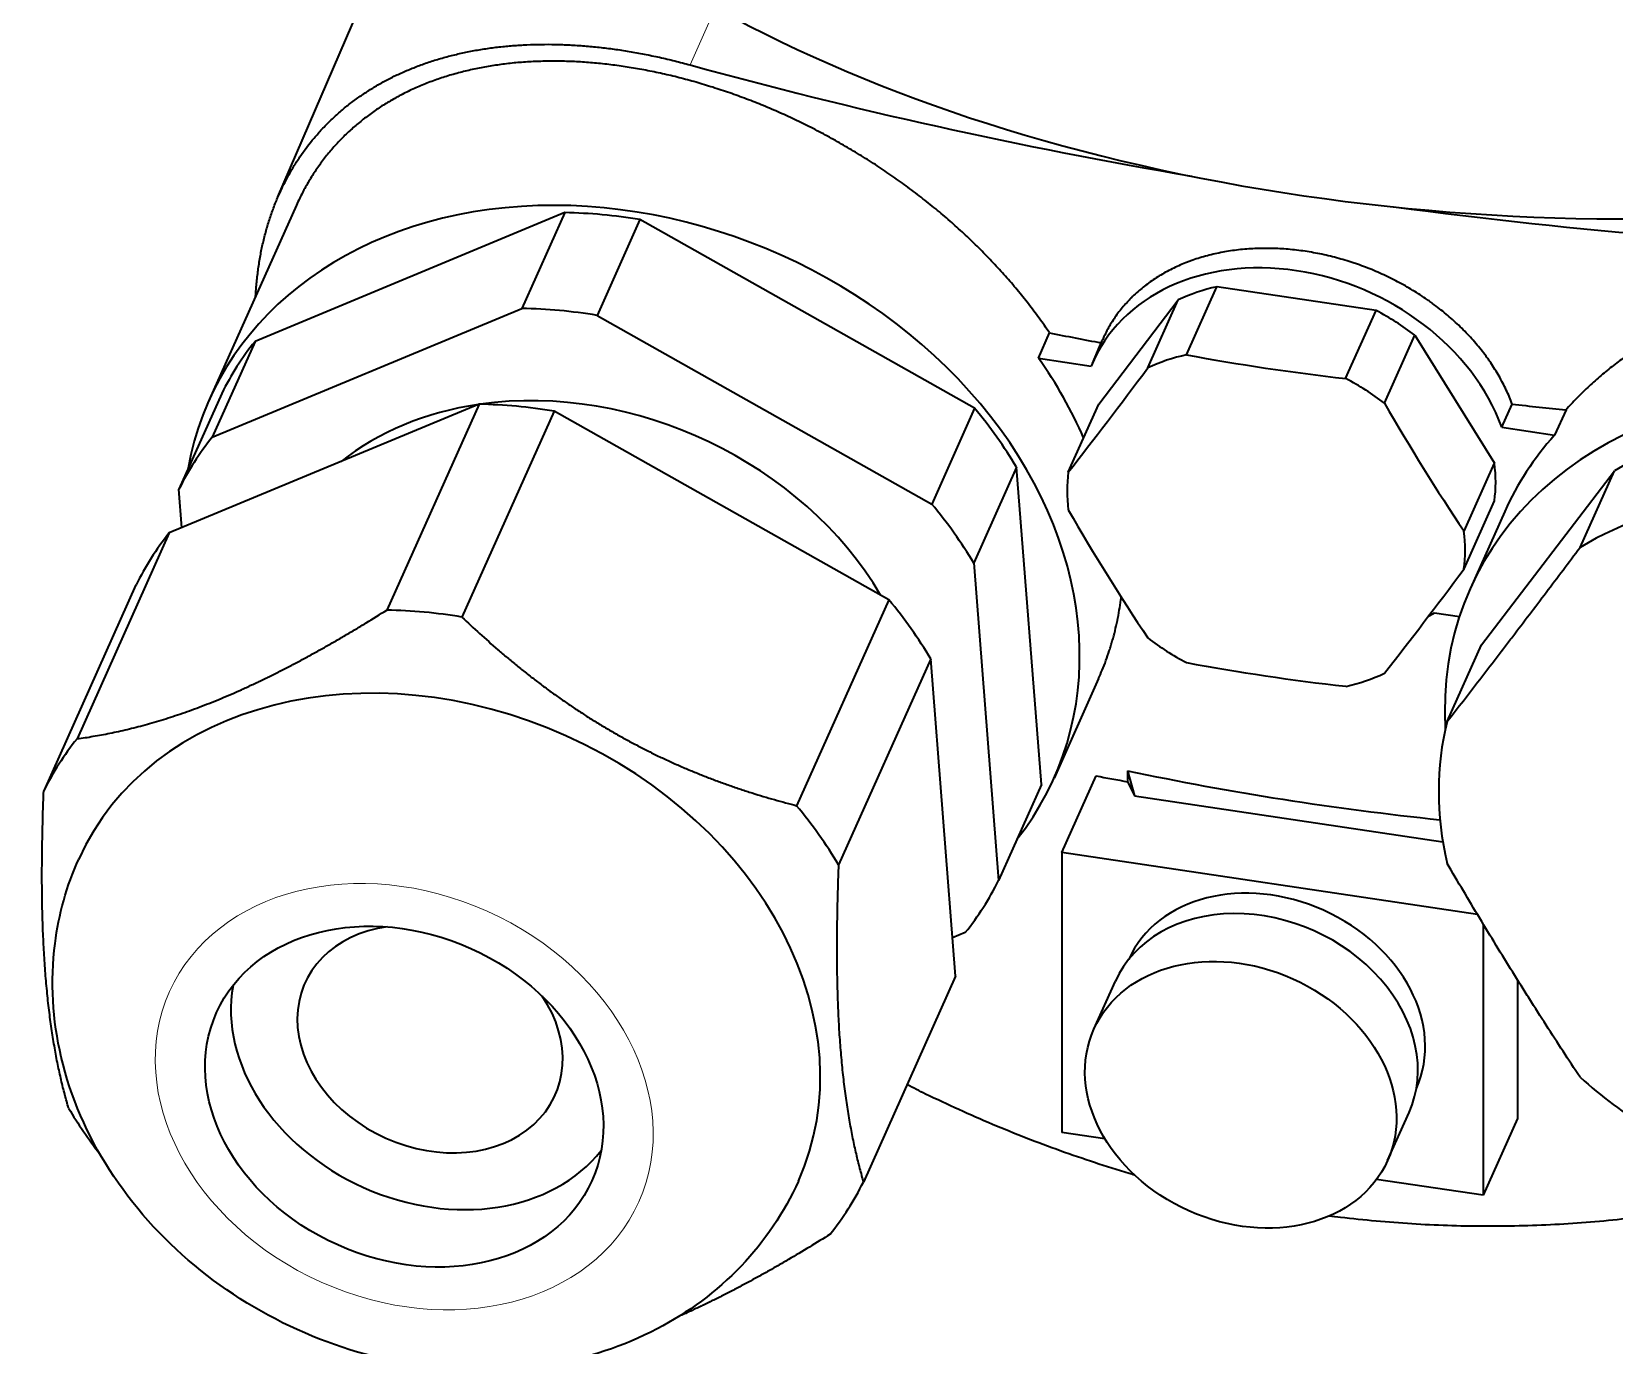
# Model space of a CAD drawing. Header units: millimetres. Extents: x 0 to 42050, y 0 to 29700.
# Drawn here: x 28568.85 to 28587.32, y 12005.87 to 12021.21 of the extents above; entities that cross this region are included whole.
import ezdxf

# ---------------------------------------------------------------- set-up
doc = ezdxf.new("R2010")
doc.units = ezdxf.units.MM
doc.header["$LTSCALE"] = 50
doc.layers.add('Visible', color=7, linetype='Continuous', lineweight=35)
doc.layers.add('Visible Narrow', color=7, linetype='Continuous', lineweight=18)

msp = doc.modelspace()

# ---------------------------------------------------------------- linework, layer by layer
at = {"layer": 'Visible'}
for p, q in [((28571.727, 12019.279), (28573.46, 12023.301)), ((28571.943, 12019.182), (28570.925, 12016.909)), ((28575.074, 12019.096), (28571.459, 12017.593)), ((28575.074, 12019.096), (28574.574, 12017.978)), ((28575.951, 12019.014), (28575.451, 12017.896)), ((28579.856, 12016.812), (28575.951, 12019.014)), ((28582.328, 12017.436), (28582.683, 12018.229)), ((28584.541, 12017.952), (28582.683, 12018.229)), ((28570.959, 12016.475), (28574.574, 12017.978)), ((28575.451, 12017.896), (28579.356, 12015.694)), ((28581.303, 12016.859), (28582.232, 12018.077)), ((28581.876, 12017.284), (28582.232, 12018.077)), ((28584.185, 12017.159), (28584.541, 12017.952)), ((28571.459, 12017.593), (28570.959, 12016.475)), ((28580.601, 12017.397), (28580.728, 12017.693)), ((28581.23, 12017.336), (28581.345, 12017.604)), ((28584.637, 12016.872), (28584.992, 12017.665)), ((28584.992, 12017.665), (28585.921, 12016.17)), ((28580.601, 12017.397), (28581.217, 12017.305)), ((28571.071, 12016.986), (28570.571, 12015.868)), ((28574.073, 12016.86), (28570.458, 12015.357)), ((28574.073, 12016.86), (28572.997, 12014.456)), ((28579.856, 12016.812), (28579.356, 12015.694)), ((28580.948, 12016.066), (28581.303, 12016.859)), ((28586.007, 12016.59), (28586.129, 12016.86)), ((28586.756, 12016.793), (28586.623, 12016.498)), ((28574.95, 12016.778), (28573.874, 12014.375)), ((28578.855, 12014.576), (28574.95, 12016.778)), ((28586.007, 12016.59), (28586.623, 12016.498)), ((28580.345, 12016.123), (28579.845, 12015.006)), ((28580.635, 12012.419), (28580.345, 12016.123)), ((28585.566, 12015.377), (28585.921, 12016.17)), ((28585.77, 12014.05), (28587.32, 12016.082)), ((28586.92, 12015.188), (28587.32, 12016.082)), ((28570.606, 12015.418), (28570.571, 12015.868)), ((28585.566, 12014.937), (28585.921, 12015.73)), ((28586.041, 12015.607), (28585.641, 12014.712)), ((28570.458, 12015.357), (28569.382, 12012.953)), ((28579.845, 12015.006), (28580.135, 12011.301)), ((28570.07, 12014.75), (28568.994, 12012.346)), ((28578.855, 12014.576), (28577.779, 12012.173)), ((28585.512, 12014.378), (28585.22, 12014.422)), ((28585.369, 12013.155), (28585.77, 12014.05)), ((28579.344, 12013.888), (28578.268, 12011.484)), ((28579.634, 12010.183), (28579.344, 12013.888)), ((28581.302, 12013.657), (28580.782, 12012.495)), ((28581.639, 12012.581), (28581.639, 12012.456)), ((28581.639, 12012.581), (28581.72, 12012.287)), ((28580.635, 12012.419), (28580.135, 12011.301)), ((28580.872, 12011.626), (28581.273, 12012.521)), ((28581.639, 12012.456), (28581.72, 12012.287)), ((28581.72, 12012.287), (28585.32, 12011.75)), ((28585.723, 12010.902), (28580.872, 12011.626)), ((28580.872, 12011.626), (28580.872, 12008.36)), ((28579.747, 12010.694), (28579.599, 12010.632)), ((28585.791, 12010.791), (28585.791, 12007.626)), ((28579.634, 12010.183), (28578.558, 12007.779)), ((28586.191, 12010.138), (28586.191, 12008.521)), ((28581.248, 12009.566), (28581.498, 12010.125)), ((28584.674, 12008.032), (28584.925, 12008.591)), ((28586.191, 12008.521), (28585.791, 12007.626)), ((28581.376, 12008.285), (28580.872, 12008.36)), ((28585.791, 12007.626), (28584.546, 12007.812))]:
    msp.add_line(p, q, dxfattribs=at)
at = {"layer": 'Visible', "color": 9, "true_color": 0xc0c0c0}
for major_axis, start_param, end_param in [((-3300, 0), 6.096202, 9.616876), ((3260, 0), 4.532673, 6.283185)]:
    msp.add_ellipse((26536.67, 12521.287), major_axis=major_axis, ratio=0.57735, start_param=start_param, end_param=end_param, dxfattribs=at)
at = {"layer": 'Visible'}
for centre, major_axis, ratio, start_param, end_param in [((28587.466, 12027.907), (-15.389, 0), 0.57735, 0.268979, 2.312349), ((28593.723, 12041.953), (-40, -0.108), 0.584246, 1.125084, 1.281998), ((28575.853, 12014.702), (-4.929, 2.207), 0.790511, 2.946395, 6.478383), ((28575.853, 12014.702), (-4.837, 2.166), 0.790511, 5.033496, 5.20497), ((28593.723, 12041.953), (-40, -0.108), 0.584246, 1.3429, 1.507409), ((28583.612, 12016.295), (-2.373, 1.062), 0.790511, 3.794546, 6.310606), ((28583.612, 12016.295), (2.19, -0.981), 0.790511, 2.322121, 2.547043), ((28575.353, 12013.584), (-4.837, 2.166), 0.790511, 5.033496, 5.20497), ((28583.612, 12016.295), (2.19, -0.981), 0.790511, 1.274924, 1.499846), ((28575.853, 12014.702), (-4.837, 2.166), 0.790511, 6.080693, 6.252167), ((28593.723, 12039.818), (-40, -0.108), 0.584246, 1.238341, 1.254277), ((28576.254, 12015.596), (-4.929, 2.207), 0.790511, 3.852385, 4.070811), ((28583.257, 12015.501), (2.19, -0.981), 0.790511, 2.322121, 2.547043), ((28587.216, 12026.14), (15.848, 0), 0.57735, 4.398861, 4.519981), ((28585.371, 12025.517), (-8.506, -13.372), 0.111701, 0.859254, 0.980374), ((28583.257, 12015.501), (2.19, -0.981), 0.790511, 1.274924, 1.499846), ((28575.353, 12013.584), (-3.651, 1.635), 0.790511, 3.978019, 5.385916), ((28590.57, 12012.506), (-4.929, 2.207), 0.790511, 2.586185, 6.673441), ((28575.353, 12013.584), (-3.651, 1.635), 0.790511, 5.391376, 5.894286), ((28574.852, 12012.466), (-4.837, 2.166), 0.790511, 5.033496, 5.20497), ((28575.853, 12014.702), (-4.837, 2.166), 0.790511, 3.986298, 4.157772), ((28589.061, 12024.967), (-5.07, 15.015), 0.465649, 1.97648, 2.0976), ((28593.723, 12039.818), (-40, -0.108), 0.584246, 1.378208, 1.394152), ((28590.57, 12012.506), (4.618, -2.068), 0.790511, 2.232945, 2.63622), ((28575.353, 12013.584), (-4.837, 2.166), 0.790511, 6.080693, 6.252167), ((28590.97, 12013.4), (-4.929, 2.207), 0.790511, 6.034341, 6.283185), ((28583.257, 12015.501), (-2.19, 0.981), 0.790511, 0.227726, 0.452648), ((28583.612, 12016.295), (2.19, -0.981), 0.790511, 0.227726, 0.452648), ((28575.353, 12013.584), (-4.837, 2.166), 0.790511, 3.986298, 4.157772), ((28590.169, 12011.611), (-4.618, 2.068), 0.790511, 5.374537, 5.777812), ((28585.371, 12023.721), (-5.07, 15.015), 0.465649, 1.97648, 2.0976), ((28574.852, 12012.466), (-4.837, 2.166), 0.790511, 6.080693, 6.252167), ((28583.257, 12015.501), (2.19, -0.981), 0.790511, 0.227726, 0.452648), ((28589.061, 12023.17), (-8.506, -13.372), 0.111701, 0.859254, 0.980374), ((28574.852, 12012.466), (-4.837, 2.166), 0.790511, 3.986298, 4.157772), ((28573.776, 12010.063), (-4.837, 2.166), 0.790511, 5.033496, 5.20497), ((28583.612, 12016.295), (-2.373, 1.062), 0.790511, 2.567968, 2.604143), ((28583.257, 12015.501), (2.19, -0.981), 0.790511, 4.416516, 4.641438), ((28587.216, 12022.548), (-15.848, 0), 0.57735, 1.257269, 1.378388), ((28583.257, 12015.501), (-2.19, 0.981), 0.790511, 2.322121, 2.547043), ((28573.601, 12009.671), (-4.198, 1.88), 0.790511, 3.141593, 6.283185), ((28590.169, 12011.611), (-4.618, 2.068), 0.790511, 0.13855, 0.541824), ((28573.776, 12010.063), (-4.837, 2.166), 0.790511, 6.080693, 6.252167), ((28593.723, 12053.424), (24.998, 35.23), 0.886369, 3.509754, 3.604121), ((28593.723, 12034.468), (-40, 0), 0.57735, 1.254286, 1.263947), ((28573.776, 12010.063), (-4.837, 2.166), 0.790511, 3.986298, 4.157772), ((28575.353, 12013.584), (4.837, -2.166), 0.790511, 6.080693, 6.252167), ((28583.332, 12009.626), (-1.679, 0.752), 0.790511, 3.141624, 6.283154), ((28583.211, 12009.358), (1.713, -0.767), 0.790511, 0, 3.141593), ((28573.501, 12009.448), (-1.46, 0.654), 0.790511, 5.380353, 10.32761), ((28573.501, 12009.448), (-2.19, 0.981), 0.790511, 0.194919, 2.946673), ((28590.169, 12011.611), (4.618, -2.068), 0.790511, 4.32734, 4.730615), ((28573.776, 12010.063), (4.837, -2.166), 0.790511, 3.986298, 4.118101), ((28573.776, 12010.063), (4.837, -2.166), 0.790511, 6.080693, 6.252167)]:
    msp.add_ellipse(centre, major_axis=major_axis, ratio=ratio, start_param=start_param, end_param=end_param, dxfattribs=at)
for centre, major_axis in [((28573.2, 12008.777), (2.19, -0.981)), ((28582.961, 12008.799), (-1.713, 0.767))]:
    msp.add_ellipse(centre, major_axis=major_axis, ratio=0.790511, dxfattribs=at)
for points, knots in [([(28571.466, 12018.118), (28571.468, 12018.155), (28571.471, 12018.192), (28571.474, 12018.229), (28571.476, 12018.255), (28571.478, 12018.281), (28571.481, 12018.307), (28571.484, 12018.333), (28571.487, 12018.358), (28571.49, 12018.384), (28571.496, 12018.435), (28571.504, 12018.486), (28571.512, 12018.537), (28571.52, 12018.587), (28571.53, 12018.637), (28571.54, 12018.686), (28571.551, 12018.736), (28571.562, 12018.784), (28571.575, 12018.833), (28571.588, 12018.881), (28571.601, 12018.929), (28571.616, 12018.976), (28571.63, 12019.023), (28571.646, 12019.069), (28571.663, 12019.115), (28571.679, 12019.161), (28571.697, 12019.206), (28571.715, 12019.25), (28571.734, 12019.294), (28571.753, 12019.338), (28571.774, 12019.381), (28571.794, 12019.424), (28571.816, 12019.466), (28571.838, 12019.507), (28571.86, 12019.549), (28571.884, 12019.589), (28571.908, 12019.629), (28571.932, 12019.669), (28571.957, 12019.708), (28571.983, 12019.746), (28572.035, 12019.822), (28572.09, 12019.896), (28572.149, 12019.966), (28572.179, 12020.001), (28572.209, 12020.036), (28572.24, 12020.069), (28572.272, 12020.103), (28572.304, 12020.136), (28572.337, 12020.168), (28572.37, 12020.2), (28572.404, 12020.231), (28572.439, 12020.262), (28572.473, 12020.292), (28572.509, 12020.322), (28572.545, 12020.351), (28572.582, 12020.379), (28572.619, 12020.407), (28572.657, 12020.434), (28572.695, 12020.461), (28572.733, 12020.487), (28572.773, 12020.513), (28572.812, 12020.538), (28572.852, 12020.562), (28572.893, 12020.586), (28572.934, 12020.61), (28572.975, 12020.632), (28573.017, 12020.654), (28573.059, 12020.676), (28573.102, 12020.697), (28573.145, 12020.717), (28573.167, 12020.727), (28573.189, 12020.736), (28573.211, 12020.746), (28573.233, 12020.755), (28573.255, 12020.765), (28573.277, 12020.774), (28573.322, 12020.792), (28573.367, 12020.809), (28573.413, 12020.826), (28573.459, 12020.843), (28573.506, 12020.858), (28573.553, 12020.873), (28573.601, 12020.888), (28573.649, 12020.902), (28573.698, 12020.915), (28573.746, 12020.928), (28573.796, 12020.94), (28573.845, 12020.952), (28573.895, 12020.963), (28573.946, 12020.973), (28573.997, 12020.983), (28574.048, 12020.992), (28574.099, 12021.001), (28574.151, 12021.009), (28574.203, 12021.017), (28574.256, 12021.024), (28574.309, 12021.03), (28574.362, 12021.035), (28574.415, 12021.041), (28574.469, 12021.045), (28574.523, 12021.049), (28574.577, 12021.052), (28574.632, 12021.055), (28574.686, 12021.057), (28574.741, 12021.059), (28574.796, 12021.059), (28574.852, 12021.06), (28574.907, 12021.06), (28574.963, 12021.059), (28574.991, 12021.058), (28575.019, 12021.057), (28575.047, 12021.056), (28575.075, 12021.055), (28575.103, 12021.054), (28575.132, 12021.053), (28575.188, 12021.05), (28575.245, 12021.046), (28575.302, 12021.042), (28575.36, 12021.037), (28575.417, 12021.031), (28575.475, 12021.025), (28575.533, 12021.019), (28575.591, 12021.012), (28575.649, 12021.004), (28575.707, 12020.996), (28575.766, 12020.987), (28575.825, 12020.977), (28575.883, 12020.967), (28575.942, 12020.957), (28576.001, 12020.945), (28576.06, 12020.934), (28576.12, 12020.921), (28576.179, 12020.908), (28576.238, 12020.895), (28576.298, 12020.881), (28576.357, 12020.866), (28576.417, 12020.851), (28576.476, 12020.836), (28576.536, 12020.819)], [10.140195, 10.140195, 10.140195, 10.140195, 10.489447, 10.489447, 10.489447, 10.73778, 10.73778, 10.73778, 10.986052, 10.986052, 10.986052, 11.483724, 11.483724, 11.483724, 11.9827, 11.9827, 11.9827, 12.482694, 12.482694, 12.482694, 12.983388, 12.983388, 12.983388, 13.48444, 13.48444, 13.48444, 13.985492, 13.985492, 13.985492, 14.486179, 14.486179, 14.486179, 14.986134, 14.986134, 14.986134, 15.485003, 15.485003, 15.485003, 15.982444, 15.982444, 15.982444, 16.977056, 16.977056, 16.977056, 17.476159, 17.476159, 17.476159, 17.976163, 17.976163, 17.976163, 18.476785, 18.476785, 18.476785, 18.97772, 18.97772, 18.97772, 19.478652, 19.478652, 19.478652, 19.979255, 19.979255, 19.979255, 20.479202, 20.479202, 20.479202, 20.978172, 20.978172, 20.978172, 21.475853, 21.475853, 21.475853, 21.724121, 21.724121, 21.724121, 21.972446, 21.972446, 21.972446, 22.470175, 22.470175, 22.470175, 22.969147, 22.969147, 22.969147, 23.469105, 23.469105, 23.469105, 23.969769, 23.969769, 23.969769, 24.470851, 24.470851, 24.470851, 24.97205, 24.97205, 24.97205, 25.473065, 25.473065, 25.473065, 25.973598, 25.973598, 25.973598, 26.473358, 26.473358, 26.473358, 26.972066, 26.972066, 26.972066, 27.469467, 27.469467, 27.469467, 27.71765, 27.71765, 27.71765, 27.96591, 27.96591, 27.96591, 28.462855, 28.462855, 28.462855, 28.960125, 28.960125, 28.960125, 29.45743, 29.45743, 29.45743, 29.954485, 29.954485, 29.954485, 30.451011, 30.451011, 30.451011, 30.947254, 30.947254, 30.947254, 31.443467, 31.443467, 31.443467, 31.939661, 31.939661, 31.939661, 31.939661]), ([(28580.728, 12017.693), (28580.69, 12017.75), (28580.65, 12017.807), (28580.609, 12017.863), (28580.569, 12017.919), (28580.527, 12017.975), (28580.484, 12018.03), (28580.441, 12018.085), (28580.397, 12018.14), (28580.352, 12018.194), (28580.308, 12018.248), (28580.262, 12018.302), (28580.215, 12018.355), (28580.192, 12018.381), (28580.168, 12018.407), (28580.144, 12018.433), (28580.121, 12018.459), (28580.096, 12018.485), (28580.072, 12018.511), (28580.024, 12018.563), (28579.974, 12018.614), (28579.923, 12018.665), (28579.873, 12018.715), (28579.821, 12018.765), (28579.769, 12018.815), (28579.716, 12018.864), (28579.663, 12018.913), (28579.609, 12018.961), (28579.555, 12019.009), (28579.5, 12019.057), (28579.444, 12019.103), (28579.388, 12019.15), (28579.331, 12019.196), (28579.274, 12019.241), (28579.217, 12019.287), (28579.159, 12019.331), (28579.1, 12019.375), (28579.042, 12019.418), (28578.983, 12019.461), (28578.923, 12019.503), (28578.863, 12019.545), (28578.803, 12019.586), (28578.743, 12019.626), (28578.682, 12019.666), (28578.621, 12019.705), (28578.56, 12019.743), (28578.529, 12019.763), (28578.498, 12019.781), (28578.467, 12019.8), (28578.436, 12019.819), (28578.405, 12019.837), (28578.374, 12019.855), (28578.312, 12019.892), (28578.249, 12019.928), (28578.186, 12019.962), (28578.123, 12019.997), (28578.059, 12020.031), (28577.995, 12020.064), (28577.931, 12020.097), (28577.867, 12020.129), (28577.803, 12020.16), (28577.738, 12020.191), (28577.674, 12020.221), (28577.609, 12020.25), (28577.544, 12020.279), (28577.479, 12020.307), (28577.414, 12020.334), (28577.349, 12020.361), (28577.284, 12020.387), (28577.219, 12020.412), (28577.153, 12020.437), (28577.088, 12020.461), (28577.022, 12020.484), (28576.957, 12020.507), (28576.891, 12020.529), (28576.826, 12020.55), (28576.76, 12020.571), (28576.695, 12020.591), (28576.629, 12020.61), (28576.564, 12020.629), (28576.499, 12020.647), (28576.433, 12020.664), (28576.368, 12020.681), (28576.303, 12020.697), (28576.238, 12020.711), (28576.173, 12020.726), (28576.108, 12020.74), (28576.043, 12020.752), (28575.979, 12020.765), (28575.914, 12020.777), (28575.85, 12020.787), (28575.818, 12020.792), (28575.786, 12020.797), (28575.754, 12020.802), (28575.722, 12020.807), (28575.69, 12020.811), (28575.659, 12020.815), (28575.595, 12020.824), (28575.531, 12020.831), (28575.468, 12020.837), (28575.405, 12020.843), (28575.342, 12020.848), (28575.279, 12020.852), (28575.217, 12020.857), (28575.154, 12020.859), (28575.092, 12020.861), (28575.03, 12020.863), (28574.969, 12020.864), (28574.908, 12020.863), (28574.847, 12020.863), (28574.786, 12020.861), (28574.726, 12020.859), (28574.666, 12020.856), (28574.607, 12020.852), (28574.548, 12020.848), (28574.489, 12020.843), (28574.43, 12020.837), (28574.372, 12020.83), (28574.315, 12020.823), (28574.258, 12020.814), (28574.201, 12020.805), (28574.145, 12020.796), (28574.089, 12020.785), (28574.034, 12020.774), (28573.98, 12020.762), (28573.925, 12020.75), (28573.872, 12020.736), (28573.819, 12020.723), (28573.766, 12020.708), (28573.714, 12020.692), (28573.662, 12020.676), (28573.61, 12020.659), (28573.56, 12020.641), (28573.509, 12020.623), (28573.459, 12020.604), (28573.41, 12020.583), (28573.361, 12020.563), (28573.312, 12020.542), (28573.265, 12020.519), (28573.217, 12020.496), (28573.17, 12020.473), (28573.124, 12020.448), (28573.079, 12020.423), (28573.034, 12020.397), (28572.99, 12020.37), (28572.946, 12020.344), (28572.902, 12020.316), (28572.86, 12020.287), (28572.818, 12020.258), (28572.777, 12020.227), (28572.737, 12020.196), (28572.697, 12020.165), (28572.658, 12020.133), (28572.62, 12020.1), (28572.582, 12020.067), (28572.545, 12020.033), (28572.509, 12019.998), (28572.473, 12019.963), (28572.438, 12019.927), (28572.404, 12019.89), (28572.371, 12019.853), (28572.338, 12019.814), (28572.306, 12019.775), (28572.274, 12019.736), (28572.243, 12019.696), (28572.214, 12019.655), (28572.184, 12019.613), (28572.155, 12019.571), (28572.128, 12019.528), (28572.101, 12019.485), (28572.074, 12019.44), (28572.049, 12019.395), (28572.024, 12019.35), (28572, 12019.304), (28571.978, 12019.258), (28571.966, 12019.233), (28571.954, 12019.207), (28571.943, 12019.182)], [0, 0, 0, 0, 0.547644, 0.547644, 0.547644, 1.094741, 1.094741, 1.094741, 1.640833, 1.640833, 1.640833, 2.185491, 2.185491, 2.185491, 2.457159, 2.457159, 2.457159, 2.728789, 2.728789, 2.728789, 3.27345, 3.27345, 3.27345, 3.819671, 3.819671, 3.819671, 4.367033, 4.367033, 4.367033, 4.915084, 4.915084, 4.915084, 5.463354, 5.463354, 5.463354, 6.011361, 6.011361, 6.011361, 6.558632, 6.558632, 6.558632, 7.104713, 7.104713, 7.104713, 7.649179, 7.649179, 7.649179, 7.920721, 7.920721, 7.920721, 8.192309, 8.192309, 8.192309, 8.736022, 8.736022, 8.736022, 9.280095, 9.280095, 9.280095, 9.824087, 9.824087, 9.824087, 10.367559, 10.367559, 10.367559, 10.910508, 10.910508, 10.910508, 11.453615, 11.453615, 11.453615, 11.996536, 11.996536, 11.996536, 12.539395, 12.539395, 12.539395, 13.082219, 13.082219, 13.082219, 13.625021, 13.625021, 13.625021, 14.167842, 14.167842, 14.167842, 14.710926, 14.710926, 14.710926, 15.254109, 15.254109, 15.254109, 15.525609, 15.525609, 15.525609, 15.797128, 15.797128, 15.797128, 16.341468, 16.341468, 16.341468, 16.887358, 16.887358, 16.887358, 17.434433, 17.434433, 17.434433, 17.982297, 17.982297, 17.982297, 18.53053, 18.53053, 18.53053, 19.078704, 19.078704, 19.078704, 19.626388, 19.626388, 19.626388, 20.173162, 20.173162, 20.173162, 20.718623, 20.718623, 20.718623, 21.2624, 21.2624, 21.2624, 21.806164, 21.806164, 21.806164, 22.351644, 22.351644, 22.351644, 22.898431, 22.898431, 22.898431, 23.446093, 23.446093, 23.446093, 23.994184, 23.994184, 23.994184, 24.542258, 24.542258, 24.542258, 25.089877, 25.089877, 25.089877, 25.636625, 25.636625, 25.636625, 26.182115, 26.182115, 26.182115, 26.726004, 26.726004, 26.726004, 27.269607, 27.269607, 27.269607, 27.814874, 27.814874, 27.814874, 28.361352, 28.361352, 28.361352, 28.908552, 28.908552, 28.908552, 29.455976, 29.455976, 29.455976, 30.003137, 30.003137, 30.003137, 30.294531, 30.294531, 30.294531, 30.294531]), ([(28586.129, 12016.86), (28586.119, 12016.887), (28586.108, 12016.915), (28586.096, 12016.943), (28586.085, 12016.97), (28586.072, 12016.998), (28586.059, 12017.025), (28586.046, 12017.052), (28586.033, 12017.079), (28586.019, 12017.106), (28586.005, 12017.133), (28585.99, 12017.16), (28585.975, 12017.187), (28585.96, 12017.213), (28585.944, 12017.24), (28585.927, 12017.266), (28585.911, 12017.292), (28585.894, 12017.318), (28585.877, 12017.343), (28585.868, 12017.356), (28585.859, 12017.369), (28585.85, 12017.382), (28585.841, 12017.394), (28585.832, 12017.407), (28585.823, 12017.42), (28585.804, 12017.445), (28585.785, 12017.47), (28585.765, 12017.495), (28585.746, 12017.519), (28585.725, 12017.544), (28585.705, 12017.568), (28585.684, 12017.593), (28585.663, 12017.617), (28585.641, 12017.641), (28585.619, 12017.665), (28585.597, 12017.688), (28585.574, 12017.711), (28585.551, 12017.735), (28585.528, 12017.758), (28585.504, 12017.78), (28585.48, 12017.803), (28585.456, 12017.825), (28585.432, 12017.847), (28585.407, 12017.869), (28585.382, 12017.891), (28585.356, 12017.912), (28585.331, 12017.933), (28585.305, 12017.954), (28585.279, 12017.974), (28585.253, 12017.995), (28585.226, 12018.015), (28585.199, 12018.035), (28585.186, 12018.044), (28585.172, 12018.054), (28585.159, 12018.064), (28585.145, 12018.073), (28585.131, 12018.083), (28585.118, 12018.092), (28585.09, 12018.111), (28585.062, 12018.13), (28585.034, 12018.148), (28585.005, 12018.166), (28584.977, 12018.184), (28584.947, 12018.201), (28584.918, 12018.219), (28584.889, 12018.236), (28584.859, 12018.252), (28584.829, 12018.269), (28584.799, 12018.285), (28584.769, 12018.301), (28584.739, 12018.316), (28584.708, 12018.332), (28584.677, 12018.346), (28584.646, 12018.361), (28584.615, 12018.375), (28584.584, 12018.389), (28584.553, 12018.403), (28584.521, 12018.417), (28584.49, 12018.43), (28584.458, 12018.442), (28584.426, 12018.455), (28584.394, 12018.467), (28584.362, 12018.479), (28584.33, 12018.49), (28584.298, 12018.501), (28584.282, 12018.507), (28584.266, 12018.512), (28584.25, 12018.517), (28584.234, 12018.522), (28584.218, 12018.527), (28584.201, 12018.532), (28584.169, 12018.542), (28584.137, 12018.552), (28584.104, 12018.561), (28584.039, 12018.579), (28583.974, 12018.595), (28583.908, 12018.609), (28583.875, 12018.615), (28583.842, 12018.622), (28583.81, 12018.628), (28583.777, 12018.634), (28583.744, 12018.639), (28583.711, 12018.644), (28583.645, 12018.654), (28583.58, 12018.662), (28583.514, 12018.667), (28583.482, 12018.67), (28583.449, 12018.672), (28583.416, 12018.674), (28583.384, 12018.676), (28583.351, 12018.677), (28583.319, 12018.678), (28583.254, 12018.679), (28583.19, 12018.678), (28583.126, 12018.676), (28583.094, 12018.674), (28583.062, 12018.672), (28583.03, 12018.67), (28582.999, 12018.667), (28582.967, 12018.664), (28582.936, 12018.661), (28582.904, 12018.657), (28582.873, 12018.653), (28582.842, 12018.649), (28582.811, 12018.644), (28582.781, 12018.639), (28582.75, 12018.633), (28582.72, 12018.627), (28582.69, 12018.621), (28582.66, 12018.614), (28582.63, 12018.608), (28582.6, 12018.6), (28582.571, 12018.593), (28582.542, 12018.585), (28582.513, 12018.577), (28582.484, 12018.568), (28582.456, 12018.559), (28582.428, 12018.55), (28582.4, 12018.54), (28582.386, 12018.535), (28582.372, 12018.53), (28582.359, 12018.525), (28582.345, 12018.52), (28582.331, 12018.515), (28582.318, 12018.509), (28582.291, 12018.499), (28582.264, 12018.487), (28582.237, 12018.476), (28582.211, 12018.464), (28582.185, 12018.451), (28582.159, 12018.439), (28582.133, 12018.426), (28582.108, 12018.413), (28582.083, 12018.399), (28582.058, 12018.385), (28582.034, 12018.371), (28582.01, 12018.356), (28581.986, 12018.341), (28581.962, 12018.326), (28581.939, 12018.311), (28581.916, 12018.295), (28581.893, 12018.279), (28581.871, 12018.262), (28581.849, 12018.246), (28581.827, 12018.229), (28581.806, 12018.211), (28581.785, 12018.194), (28581.764, 12018.176), (28581.744, 12018.158), (28581.724, 12018.14), (28581.704, 12018.121), (28581.685, 12018.102), (28581.676, 12018.093), (28581.666, 12018.083), (28581.657, 12018.073), (28581.648, 12018.064), (28581.639, 12018.054), (28581.63, 12018.044), (28581.612, 12018.024), (28581.594, 12018.004), (28581.577, 12017.984), (28581.56, 12017.963), (28581.544, 12017.942), (28581.528, 12017.921), (28581.512, 12017.899), (28581.497, 12017.878), (28581.482, 12017.856), (28581.467, 12017.834), (28581.453, 12017.811), (28581.439, 12017.788), (28581.426, 12017.766), (28581.413, 12017.743), (28581.4, 12017.719), (28581.388, 12017.696), (28581.376, 12017.672), (28581.365, 12017.648), (28581.358, 12017.633), (28581.351, 12017.619), (28581.345, 12017.604)], [0, 0, 0, 0, 0.256814, 0.256814, 0.256814, 0.513728, 0.513728, 0.513728, 0.77053, 0.77053, 0.77053, 1.027013, 1.027013, 1.027013, 1.282976, 1.282976, 1.282976, 1.538232, 1.538232, 1.538232, 1.665541, 1.665541, 1.665541, 1.792857, 1.792857, 1.792857, 2.048122, 2.048122, 2.048122, 2.30409, 2.30409, 2.30409, 2.560575, 2.560575, 2.560575, 2.817378, 2.817378, 2.817378, 3.07429, 3.07429, 3.07429, 3.331103, 3.331103, 3.331103, 3.587609, 3.587609, 3.587609, 3.843607, 3.843607, 3.843607, 4.098911, 4.098911, 4.098911, 4.226249, 4.226249, 4.226249, 4.353539, 4.353539, 4.353539, 4.608755, 4.608755, 4.608755, 4.864686, 4.864686, 4.864686, 5.121146, 5.121146, 5.121146, 5.377937, 5.377937, 5.377937, 5.634849, 5.634849, 5.634849, 5.891672, 5.891672, 5.891672, 6.148199, 6.148199, 6.148199, 6.404229, 6.404229, 6.404229, 6.659574, 6.659574, 6.659574, 6.786937, 6.786937, 6.786937, 6.914156, 6.914156, 6.914156, 7.168678, 7.168678, 7.168678, 7.67759, 7.67759, 7.67759, 7.932004, 7.932004, 7.932004, 8.186406, 8.186406, 8.186406, 8.695252, 8.695252, 8.695252, 8.949838, 8.949838, 8.949838, 9.204386, 9.204386, 9.204386, 9.714463, 9.714463, 9.714463, 9.97056, 9.97056, 9.97056, 10.227132, 10.227132, 10.227132, 10.483977, 10.483977, 10.483977, 10.740887, 10.740887, 10.740887, 10.99765, 10.99765, 10.99765, 11.254061, 11.254061, 11.254061, 11.50992, 11.50992, 11.50992, 11.765043, 11.765043, 11.765043, 11.892304, 11.892304, 11.892304, 12.019694, 12.019694, 12.019694, 12.275086, 12.275086, 12.275086, 12.531151, 12.531151, 12.531151, 12.787702, 12.787702, 12.787702, 13.044537, 13.044537, 13.044537, 13.301447, 13.301447, 13.301447, 13.558224, 13.558224, 13.558224, 13.81466, 13.81466, 13.81466, 14.070556, 14.070556, 14.070556, 14.32573, 14.32573, 14.32573, 14.453004, 14.453004, 14.453004, 14.580324, 14.580324, 14.580324, 14.83541, 14.83541, 14.83541, 15.090934, 15.090934, 15.090934, 15.3467, 15.3467, 15.3467, 15.602505, 15.602505, 15.602505, 15.858147, 15.858147, 15.858147, 16.113426, 16.113426, 16.113426, 16.270442, 16.270442, 16.270442, 16.270442]), ([(28596.842, 12014.057), (28596.842, 12014.116), (28596.84, 12014.175), (28596.837, 12014.234), (28596.834, 12014.293), (28596.829, 12014.352), (28596.823, 12014.411), (28596.817, 12014.469), (28596.81, 12014.528), (28596.8, 12014.586), (28596.791, 12014.644), (28596.781, 12014.702), (28596.768, 12014.76), (28596.762, 12014.789), (28596.756, 12014.817), (28596.749, 12014.846), (28596.742, 12014.875), (28596.735, 12014.903), (28596.727, 12014.932), (28596.712, 12014.989), (28596.695, 12015.046), (28596.677, 12015.103), (28596.659, 12015.159), (28596.639, 12015.215), (28596.618, 12015.271), (28596.597, 12015.327), (28596.575, 12015.382), (28596.551, 12015.437), (28596.539, 12015.464), (28596.527, 12015.491), (28596.514, 12015.518), (28596.501, 12015.546), (28596.488, 12015.573), (28596.475, 12015.6), (28596.448, 12015.654), (28596.42, 12015.707), (28596.39, 12015.76), (28596.361, 12015.813), (28596.33, 12015.866), (28596.297, 12015.918), (28596.265, 12015.97), (28596.231, 12016.021), (28596.196, 12016.072), (28596.161, 12016.123), (28596.125, 12016.173), (28596.088, 12016.223), (28596.05, 12016.272), (28596.011, 12016.321), (28595.971, 12016.37), (28595.931, 12016.418), (28595.89, 12016.466), (28595.848, 12016.512), (28595.805, 12016.559), (28595.762, 12016.605), (28595.718, 12016.651), (28595.673, 12016.696), (28595.627, 12016.74), (28595.581, 12016.784), (28595.534, 12016.828), (28595.486, 12016.872), (28595.437, 12016.914), (28595.387, 12016.957), (28595.337, 12016.999), (28595.286, 12017.04), (28595.235, 12017.081), (28595.182, 12017.121), (28595.129, 12017.161), (28595.076, 12017.201), (28595.021, 12017.239), (28594.966, 12017.277), (28594.911, 12017.315), (28594.854, 12017.353), (28594.797, 12017.389), (28594.74, 12017.425), (28594.682, 12017.461), (28594.623, 12017.495), (28594.565, 12017.53), (28594.505, 12017.563), (28594.445, 12017.596), (28594.385, 12017.629), (28594.324, 12017.661), (28594.262, 12017.692), (28594.2, 12017.723), (28594.138, 12017.753), (28594.075, 12017.782), (28593.949, 12017.84), (28593.821, 12017.894), (28593.69, 12017.945), (28593.624, 12017.971), (28593.557, 12017.995), (28593.49, 12018.019), (28593.423, 12018.043), (28593.356, 12018.066), (28593.287, 12018.087), (28593.219, 12018.109), (28593.151, 12018.13), (28593.081, 12018.15), (28593.012, 12018.17), (28592.943, 12018.189), (28592.873, 12018.207), (28592.803, 12018.225), (28592.732, 12018.242), (28592.662, 12018.258), (28592.591, 12018.274), (28592.52, 12018.289), (28592.449, 12018.303), (28592.378, 12018.316), (28592.306, 12018.329), (28592.235, 12018.341), (28592.163, 12018.353), (28592.091, 12018.364), (28592.02, 12018.374), (28591.984, 12018.379), (28591.948, 12018.383), (28591.912, 12018.388), (28591.876, 12018.392), (28591.84, 12018.396), (28591.804, 12018.4), (28591.732, 12018.408), (28591.66, 12018.415), (28591.588, 12018.421), (28591.516, 12018.426), (28591.444, 12018.431), (28591.372, 12018.435), (28591.299, 12018.439), (28591.227, 12018.441), (28591.155, 12018.443), (28591.083, 12018.445), (28591.011, 12018.445), (28590.939, 12018.445), (28590.866, 12018.444), (28590.794, 12018.443), (28590.723, 12018.44), (28590.651, 12018.438), (28590.579, 12018.434), (28590.507, 12018.43), (28590.472, 12018.427), (28590.436, 12018.425), (28590.4, 12018.422), (28590.365, 12018.419), (28590.329, 12018.416), (28590.294, 12018.413), (28590.222, 12018.406), (28590.151, 12018.398), (28590.081, 12018.39), (28590.01, 12018.381), (28589.939, 12018.371), (28589.869, 12018.36), (28589.799, 12018.349), (28589.729, 12018.337), (28589.66, 12018.324), (28589.59, 12018.311), (28589.521, 12018.296), (28589.452, 12018.281), (28589.384, 12018.266), (28589.315, 12018.25), (28589.248, 12018.232), (28589.18, 12018.215), (28589.113, 12018.197), (28589.047, 12018.177), (28588.98, 12018.158), (28588.914, 12018.137), (28588.849, 12018.116), (28588.784, 12018.094), (28588.72, 12018.072), (28588.656, 12018.048), (28588.593, 12018.025), (28588.53, 12018.001), (28588.468, 12017.975), (28588.437, 12017.962), (28588.407, 12017.95), (28588.376, 12017.936), (28588.346, 12017.923), (28588.315, 12017.91), (28588.285, 12017.896), (28588.225, 12017.869), (28588.165, 12017.84), (28588.107, 12017.811), (28588.048, 12017.782), (28587.99, 12017.751), (28587.933, 12017.72), (28587.875, 12017.688), (28587.819, 12017.656), (28587.763, 12017.623), (28587.708, 12017.589), (28587.654, 12017.555), (28587.6, 12017.52), (28587.546, 12017.484), (28587.494, 12017.448), (28587.442, 12017.411), (28587.391, 12017.374), (28587.341, 12017.336), (28587.291, 12017.297), (28587.242, 12017.258), (28587.194, 12017.219), (28587.147, 12017.178), (28587.1, 12017.138), (28587.054, 12017.096), (28587.009, 12017.054), (28586.965, 12017.012), (28586.921, 12016.969), (28586.879, 12016.926), (28586.858, 12016.904), (28586.837, 12016.882), (28586.817, 12016.86), (28586.796, 12016.838), (28586.776, 12016.816), (28586.756, 12016.793)], [0, 0, 0, 0, 0.542884, 0.542884, 0.542884, 1.085794, 1.085794, 1.085794, 1.628685, 1.628685, 1.628685, 2.17173, 2.17173, 2.17173, 2.443161, 2.443161, 2.443161, 2.714596, 2.714596, 2.714596, 3.25791, 3.25791, 3.25791, 3.801433, 3.801433, 3.801433, 4.344685, 4.344685, 4.344685, 4.616109, 4.616109, 4.616109, 4.887813, 4.887813, 4.887813, 5.43222, 5.43222, 5.43222, 5.97764, 5.97764, 5.97764, 6.523652, 6.523652, 6.523652, 7.069803, 7.069803, 7.069803, 7.61562, 7.61562, 7.61562, 8.160623, 8.160623, 8.160623, 8.704343, 8.704343, 8.704343, 9.247772, 9.247772, 9.247772, 9.792838, 9.792838, 9.792838, 10.339235, 10.339235, 10.339235, 10.886587, 10.886587, 10.886587, 11.434483, 11.434483, 11.434483, 11.982493, 11.982493, 11.982493, 12.530177, 12.530177, 12.530177, 13.077096, 13.077096, 13.077096, 13.622819, 13.622819, 13.622819, 14.16694, 14.16694, 14.16694, 15.255235, 15.255235, 15.255235, 15.801595, 15.801595, 15.801595, 16.348946, 16.348946, 16.348946, 16.896867, 16.896867, 16.896867, 17.444928, 17.444928, 17.444928, 17.992698, 17.992698, 17.992698, 18.539757, 18.539757, 18.539757, 19.085704, 19.085704, 19.085704, 19.630171, 19.630171, 19.630171, 19.901745, 19.901745, 19.901745, 20.173136, 20.173136, 20.173136, 20.715964, 20.715964, 20.715964, 21.258691, 21.258691, 21.258691, 21.801401, 21.801401, 21.801401, 22.344126, 22.344126, 22.344126, 22.887104, 22.887104, 22.887104, 23.430209, 23.430209, 23.430209, 23.701677, 23.701677, 23.701677, 23.973126, 23.973126, 23.973126, 24.517356, 24.517356, 24.517356, 25.063208, 25.063208, 25.063208, 25.610259, 25.610259, 25.610259, 26.158056, 26.158056, 26.158056, 26.706128, 26.706128, 26.706128, 27.254006, 27.254006, 27.254006, 27.801224, 27.801224, 27.801224, 28.347343, 28.347343, 28.347343, 28.891957, 28.891957, 28.891957, 29.163585, 29.163585, 29.163585, 29.435167, 29.435167, 29.435167, 29.979729, 29.979729, 29.979729, 30.525835, 30.525835, 30.525835, 31.07306, 31.07306, 31.07306, 31.620946, 31.620946, 31.620946, 32.169021, 32.169021, 32.169021, 32.716803, 32.716803, 32.716803, 33.263821, 33.263821, 33.263821, 33.809626, 33.809626, 33.809626, 34.353802, 34.353802, 34.353802, 34.625282, 34.625282, 34.625282, 34.897099, 34.897099, 34.897099, 34.897099]), ([(28585.369, 12013.155), (28585.432, 12013.236), (28585.495, 12013.317), (28585.559, 12013.399), (28585.622, 12013.481), (28585.685, 12013.563), (28585.749, 12013.646), (28585.813, 12013.729), (28585.877, 12013.812), (28585.941, 12013.896), (28585.973, 12013.938), (28586.005, 12013.98), (28586.038, 12014.022), (28586.07, 12014.064), (28586.102, 12014.106), (28586.134, 12014.149), (28586.199, 12014.234), (28586.264, 12014.319), (28586.329, 12014.405), (28586.394, 12014.49), (28586.459, 12014.576), (28586.525, 12014.663), (28586.59, 12014.75), (28586.656, 12014.837), (28586.721, 12014.924), (28586.787, 12015.012), (28586.853, 12015.1), (28586.92, 12015.188)], [0, 0, 0, 0, 1.001074, 1.001074, 1.001074, 2.00226, 2.00226, 2.00226, 3.003465, 3.003465, 3.003465, 3.504049, 3.504049, 3.504049, 4.004609, 4.004609, 4.004609, 5.005639, 5.005639, 5.005639, 6.006706, 6.006706, 6.006706, 7.00786, 7.00786, 7.00786, 8.009049, 8.009049, 8.009049, 8.009049]), ([(28581.302, 12013.657), (28581.316, 12013.689), (28581.33, 12013.722), (28581.344, 12013.754), (28581.359, 12013.792), (28581.374, 12013.829), (28581.387, 12013.867), (28581.401, 12013.905), (28581.415, 12013.943), (28581.427, 12013.981), (28581.433, 12014), (28581.439, 12014.02), (28581.445, 12014.039), (28581.451, 12014.058), (28581.457, 12014.077), (28581.462, 12014.097), (28581.474, 12014.136), (28581.484, 12014.175), (28581.494, 12014.214), (28581.504, 12014.254), (28581.513, 12014.293), (28581.521, 12014.333), (28581.53, 12014.373), (28581.537, 12014.414), (28581.544, 12014.454), (28581.551, 12014.494), (28581.558, 12014.535), (28581.563, 12014.576), (28581.565, 12014.585), (28581.566, 12014.595), (28581.567, 12014.604)], [38.271832, 38.271832, 38.271832, 38.271832, 38.611185, 38.611185, 38.611185, 38.998557, 38.998557, 38.998557, 39.385114, 39.385114, 39.385114, 39.578049, 39.578049, 39.578049, 39.770998, 39.770998, 39.770998, 40.157316, 40.157316, 40.157316, 40.544068, 40.544068, 40.544068, 40.931098, 40.931098, 40.931098, 41.318244, 41.318244, 41.318244, 41.408156, 41.408156, 41.408156, 41.408156]), ([(28569.382, 12012.953), (28569.444, 12012.962), (28569.507, 12012.972), (28569.571, 12012.983), (28569.635, 12012.993), (28569.7, 12013.006), (28569.766, 12013.019), (28569.799, 12013.026), (28569.832, 12013.033), (28569.866, 12013.041), (28569.9, 12013.048), (28569.934, 12013.056), (28569.968, 12013.064), (28570.002, 12013.072), (28570.037, 12013.081), (28570.071, 12013.09), (28570.106, 12013.098), (28570.141, 12013.108), (28570.176, 12013.117), (28570.212, 12013.127), (28570.247, 12013.137), (28570.283, 12013.148), (28570.319, 12013.158), (28570.355, 12013.169), (28570.391, 12013.18), (28570.427, 12013.191), (28570.464, 12013.203), (28570.5, 12013.215), (28570.537, 12013.227), (28570.574, 12013.24), (28570.611, 12013.252), (28570.648, 12013.265), (28570.686, 12013.278), (28570.723, 12013.292), (28570.761, 12013.306), (28570.798, 12013.32), (28570.836, 12013.334), (28570.874, 12013.349), (28570.912, 12013.364), (28570.951, 12013.379), (28570.989, 12013.394), (28571.027, 12013.41), (28571.066, 12013.426), (28571.105, 12013.442), (28571.144, 12013.459), (28571.183, 12013.475), (28571.222, 12013.492), (28571.261, 12013.51), (28571.3, 12013.527), (28571.34, 12013.545), (28571.379, 12013.563), (28571.419, 12013.582), (28571.459, 12013.6), (28571.499, 12013.619), (28571.539, 12013.638), (28571.579, 12013.658), (28571.619, 12013.677), (28571.659, 12013.697), (28571.7, 12013.717), (28571.74, 12013.738), (28571.781, 12013.758), (28571.821, 12013.779), (28571.862, 12013.8), (28571.902, 12013.821), (28571.943, 12013.843), (28571.983, 12013.864), (28572.024, 12013.886), (28572.065, 12013.908), (28572.105, 12013.93), (28572.146, 12013.953), (28572.187, 12013.975), (28572.228, 12013.998), (28572.268, 12014.021), (28572.309, 12014.044), (28572.35, 12014.067), (28572.39, 12014.09), (28572.431, 12014.114), (28572.472, 12014.138), (28572.512, 12014.161), (28572.553, 12014.185), (28572.593, 12014.209), (28572.634, 12014.233), (28572.674, 12014.258), (28572.715, 12014.282), (28572.755, 12014.307), (28572.836, 12014.356), (28572.916, 12014.406), (28572.997, 12014.456)], [0, 0, 0, 0, 0.722756, 0.722756, 0.722756, 1.448845, 1.448845, 1.448845, 1.812603, 1.812603, 1.812603, 2.176577, 2.176577, 2.176577, 2.540594, 2.540594, 2.540594, 2.904496, 2.904496, 2.904496, 3.268148, 3.268148, 3.268148, 3.631435, 3.631435, 3.631435, 3.994266, 3.994266, 3.994266, 4.356578, 4.356578, 4.356578, 4.718339, 4.718339, 4.718339, 5.079553, 5.079553, 5.079553, 5.440261, 5.440261, 5.440261, 5.800606, 5.800606, 5.800606, 6.161287, 6.161287, 6.161287, 6.522511, 6.522511, 6.522511, 6.884273, 6.884273, 6.884273, 7.246531, 7.246531, 7.246531, 7.609213, 7.609213, 7.609213, 7.972215, 7.972215, 7.972215, 8.335411, 8.335411, 8.335411, 8.698655, 8.698655, 8.698655, 9.06178, 9.06178, 9.06178, 9.424603, 9.424603, 9.424603, 9.786929, 9.786929, 9.786929, 10.14855, 10.14855, 10.14855, 10.50925, 10.50925, 10.50925, 10.869506, 10.869506, 10.869506, 11.590283, 11.590283, 11.590283, 11.590283]), ([(28573.874, 12014.375), (28573.941, 12014.31), (28574.01, 12014.246), (28574.08, 12014.183), (28574.15, 12014.119), (28574.221, 12014.056), (28574.293, 12013.994), (28574.329, 12013.963), (28574.365, 12013.932), (28574.402, 12013.901), (28574.439, 12013.871), (28574.476, 12013.84), (28574.513, 12013.81), (28574.55, 12013.779), (28574.588, 12013.749), (28574.625, 12013.72), (28574.663, 12013.69), (28574.701, 12013.66), (28574.739, 12013.631), (28574.778, 12013.602), (28574.816, 12013.573), (28574.855, 12013.544), (28574.894, 12013.515), (28574.933, 12013.487), (28574.972, 12013.459), (28575.012, 12013.431), (28575.051, 12013.403), (28575.091, 12013.376), (28575.131, 12013.348), (28575.171, 12013.321), (28575.211, 12013.295), (28575.251, 12013.268), (28575.292, 12013.242), (28575.332, 12013.216), (28575.373, 12013.19), (28575.414, 12013.164), (28575.455, 12013.139), (28575.496, 12013.114), (28575.537, 12013.089), (28575.578, 12013.065), (28575.62, 12013.041), (28575.661, 12013.017), (28575.703, 12012.993), (28575.745, 12012.97), (28575.787, 12012.946), (28575.829, 12012.924), (28575.871, 12012.901), (28575.914, 12012.879), (28575.956, 12012.857), (28575.999, 12012.835), (28576.041, 12012.813), (28576.084, 12012.792), (28576.127, 12012.771), (28576.17, 12012.75), (28576.213, 12012.73), (28576.256, 12012.71), (28576.3, 12012.69), (28576.343, 12012.67), (28576.386, 12012.651), (28576.43, 12012.632), (28576.473, 12012.613), (28576.517, 12012.595), (28576.56, 12012.576), (28576.604, 12012.559), (28576.648, 12012.541), (28576.691, 12012.523), (28576.735, 12012.506), (28576.779, 12012.489), (28576.823, 12012.473), (28576.866, 12012.457), (28576.91, 12012.441), (28576.954, 12012.425), (28576.998, 12012.41), (28577.041, 12012.394), (28577.085, 12012.379), (28577.129, 12012.365), (28577.172, 12012.35), (28577.216, 12012.336), (28577.259, 12012.322), (28577.303, 12012.308), (28577.346, 12012.295), (28577.39, 12012.282), (28577.433, 12012.269), (28577.476, 12012.256), (28577.52, 12012.244), (28577.606, 12012.219), (28577.693, 12012.195), (28577.779, 12012.173)], [0, 0, 0, 0, 0.722756, 0.722756, 0.722756, 1.448845, 1.448845, 1.448845, 1.812603, 1.812603, 1.812603, 2.176577, 2.176577, 2.176577, 2.540594, 2.540594, 2.540594, 2.904496, 2.904496, 2.904496, 3.268148, 3.268148, 3.268148, 3.631435, 3.631435, 3.631435, 3.994266, 3.994266, 3.994266, 4.356578, 4.356578, 4.356578, 4.718339, 4.718339, 4.718339, 5.079553, 5.079553, 5.079553, 5.440261, 5.440261, 5.440261, 5.800606, 5.800606, 5.800606, 6.161287, 6.161287, 6.161287, 6.522511, 6.522511, 6.522511, 6.884273, 6.884273, 6.884273, 7.246531, 7.246531, 7.246531, 7.609213, 7.609213, 7.609213, 7.972215, 7.972215, 7.972215, 8.335411, 8.335411, 8.335411, 8.698655, 8.698655, 8.698655, 9.06178, 9.06178, 9.06178, 9.424603, 9.424603, 9.424603, 9.786929, 9.786929, 9.786929, 10.14855, 10.14855, 10.14855, 10.50925, 10.50925, 10.50925, 10.869506, 10.869506, 10.869506, 11.590283, 11.590283, 11.590283, 11.590283]), ([(28569.284, 12008.641), (28569.269, 12008.693), (28569.254, 12008.747), (28569.24, 12008.802), (28569.225, 12008.857), (28569.211, 12008.914), (28569.198, 12008.972), (28569.191, 12009.002), (28569.184, 12009.032), (28569.177, 12009.062), (28569.171, 12009.092), (28569.164, 12009.122), (28569.158, 12009.153), (28569.152, 12009.184), (28569.145, 12009.216), (28569.139, 12009.248), (28569.133, 12009.28), (28569.127, 12009.312), (28569.122, 12009.345), (28569.116, 12009.378), (28569.11, 12009.411), (28569.105, 12009.445), (28569.099, 12009.478), (28569.094, 12009.513), (28569.089, 12009.547), (28569.083, 12009.582), (28569.078, 12009.617), (28569.074, 12009.652), (28569.069, 12009.688), (28569.064, 12009.724), (28569.06, 12009.76), (28569.055, 12009.796), (28569.051, 12009.833), (28569.046, 12009.87), (28569.042, 12009.907), (28569.038, 12009.945), (28569.035, 12009.983), (28569.031, 12010.021), (28569.027, 12010.059), (28569.024, 12010.098), (28569.02, 12010.137), (28569.017, 12010.176), (28569.014, 12010.216), (28569.011, 12010.256), (28569.008, 12010.296), (28569.005, 12010.336), (28569.002, 12010.377), (28569, 12010.417), (28568.997, 12010.459), (28568.995, 12010.5), (28568.993, 12010.542), (28568.991, 12010.584), (28568.989, 12010.626), (28568.987, 12010.668), (28568.985, 12010.711), (28568.984, 12010.754), (28568.982, 12010.797), (28568.981, 12010.84), (28568.98, 12010.884), (28568.978, 12010.927), (28568.977, 12010.972), (28568.977, 12011.016), (28568.976, 12011.06), (28568.975, 12011.104), (28568.975, 12011.149), (28568.974, 12011.194), (28568.974, 12011.239), (28568.973, 12011.284), (28568.973, 12011.329), (28568.973, 12011.374), (28568.973, 12011.42), (28568.974, 12011.466), (28568.974, 12011.511), (28568.974, 12011.557), (28568.975, 12011.603), (28568.975, 12011.649), (28568.976, 12011.695), (28568.977, 12011.741), (28568.978, 12011.787), (28568.978, 12011.833), (28568.98, 12011.88), (28568.981, 12011.926), (28568.982, 12011.972), (28568.983, 12012.019), (28568.984, 12012.065), (28568.987, 12012.159), (28568.99, 12012.252), (28568.994, 12012.346)], [0, 0, 0, 0, 0.722756, 0.722756, 0.722756, 1.448845, 1.448845, 1.448845, 1.812603, 1.812603, 1.812603, 2.176577, 2.176577, 2.176577, 2.540594, 2.540594, 2.540594, 2.904496, 2.904496, 2.904496, 3.268148, 3.268148, 3.268148, 3.631435, 3.631435, 3.631435, 3.994266, 3.994266, 3.994266, 4.356578, 4.356578, 4.356578, 4.718339, 4.718339, 4.718339, 5.079553, 5.079553, 5.079553, 5.440261, 5.440261, 5.440261, 5.800606, 5.800606, 5.800606, 6.161287, 6.161287, 6.161287, 6.522511, 6.522511, 6.522511, 6.884273, 6.884273, 6.884273, 7.246531, 7.246531, 7.246531, 7.609213, 7.609213, 7.609213, 7.972215, 7.972215, 7.972215, 8.335411, 8.335411, 8.335411, 8.698655, 8.698655, 8.698655, 9.06178, 9.06178, 9.06178, 9.424603, 9.424603, 9.424603, 9.786929, 9.786929, 9.786929, 10.14855, 10.14855, 10.14855, 10.50925, 10.50925, 10.50925, 10.869506, 10.869506, 10.869506, 11.590283, 11.590283, 11.590283, 11.590283]), ([(28577.799, 12007.792), (28577.635, 12007.425), (28577.406, 12007.088), (28576.845, 12006.501), (28576.511, 12006.255), (28575.757, 12005.861), (28575.334, 12005.724), (28574.431, 12005.57), (28573.95, 12005.564), (28572.983, 12005.686), (28572.497, 12005.821), (28571.575, 12006.22), (28571.14, 12006.486), (28570.368, 12007.128), (28570.03, 12007.503), (28569.503, 12008.325), (28569.308, 12008.77), (28569.097, 12009.669), (28569.068, 12010.12), (28569.169, 12010.903), (28569.262, 12011.238), (28569.402, 12011.551)], [0.340187, 0.340187, 0.340187, 0.340187, 0.614361, 0.614361, 0.898611, 0.898611, 1.207991, 1.207991, 1.544043, 1.544043, 1.895366, 1.895366, 2.250804, 2.250804, 2.602778, 2.602778, 2.939586, 2.939586, 3.247387, 3.247387, 3.48178, 3.48178, 3.48178, 3.48178]), ([(28578.268, 12011.484), (28578.264, 12011.39), (28578.261, 12011.296), (28578.258, 12011.203), (28578.255, 12011.109), (28578.253, 12011.015), (28578.251, 12010.922), (28578.25, 12010.876), (28578.25, 12010.83), (28578.249, 12010.783), (28578.249, 12010.737), (28578.248, 12010.691), (28578.248, 12010.645), (28578.247, 12010.599), (28578.247, 12010.553), (28578.247, 12010.508), (28578.247, 12010.462), (28578.247, 12010.417), (28578.248, 12010.372), (28578.248, 12010.327), (28578.248, 12010.282), (28578.249, 12010.238), (28578.25, 12010.193), (28578.25, 12010.149), (28578.251, 12010.105), (28578.252, 12010.061), (28578.254, 12010.017), (28578.255, 12009.974), (28578.256, 12009.93), (28578.258, 12009.887), (28578.259, 12009.844), (28578.261, 12009.802), (28578.263, 12009.759), (28578.265, 12009.717), (28578.267, 12009.675), (28578.269, 12009.634), (28578.271, 12009.593), (28578.274, 12009.551), (28578.276, 12009.511), (28578.279, 12009.47), (28578.282, 12009.43), (28578.285, 12009.39), (28578.288, 12009.35), (28578.291, 12009.311), (28578.294, 12009.271), (28578.298, 12009.233), (28578.301, 12009.194), (28578.305, 12009.155), (28578.309, 12009.117), (28578.313, 12009.079), (28578.317, 12009.042), (28578.321, 12009.004), (28578.325, 12008.967), (28578.329, 12008.931), (28578.334, 12008.894), (28578.338, 12008.858), (28578.343, 12008.822), (28578.348, 12008.786), (28578.353, 12008.751), (28578.358, 12008.716), (28578.363, 12008.681), (28578.368, 12008.647), (28578.374, 12008.613), (28578.379, 12008.579), (28578.385, 12008.545), (28578.39, 12008.512), (28578.396, 12008.48), (28578.402, 12008.447), (28578.408, 12008.415), (28578.414, 12008.383), (28578.42, 12008.351), (28578.426, 12008.32), (28578.432, 12008.289), (28578.439, 12008.258), (28578.445, 12008.227), (28578.452, 12008.197), (28578.458, 12008.167), (28578.465, 12008.138), (28578.472, 12008.109), (28578.479, 12008.08), (28578.485, 12008.051), (28578.492, 12008.023), (28578.499, 12007.995), (28578.506, 12007.967), (28578.514, 12007.939), (28578.528, 12007.885), (28578.543, 12007.831), (28578.558, 12007.779)], [0, 0, 0, 0, 0.722756, 0.722756, 0.722756, 1.448845, 1.448845, 1.448845, 1.812603, 1.812603, 1.812603, 2.176577, 2.176577, 2.176577, 2.540594, 2.540594, 2.540594, 2.904496, 2.904496, 2.904496, 3.268148, 3.268148, 3.268148, 3.631435, 3.631435, 3.631435, 3.994266, 3.994266, 3.994266, 4.356578, 4.356578, 4.356578, 4.718339, 4.718339, 4.718339, 5.079553, 5.079553, 5.079553, 5.440261, 5.440261, 5.440261, 5.800606, 5.800606, 5.800606, 6.161287, 6.161287, 6.161287, 6.522511, 6.522511, 6.522511, 6.884273, 6.884273, 6.884273, 7.246531, 7.246531, 7.246531, 7.609213, 7.609213, 7.609213, 7.972215, 7.972215, 7.972215, 8.335411, 8.335411, 8.335411, 8.698655, 8.698655, 8.698655, 9.06178, 9.06178, 9.06178, 9.424603, 9.424603, 9.424603, 9.786929, 9.786929, 9.786929, 10.14855, 10.14855, 10.14855, 10.50925, 10.50925, 10.50925, 10.869506, 10.869506, 10.869506, 11.590283, 11.590283, 11.590283, 11.590283]), ([(28586.92, 12009.005), (28586.853, 12009.105), (28586.787, 12009.205), (28586.722, 12009.307), (28586.656, 12009.408), (28586.59, 12009.509), (28586.525, 12009.611), (28586.459, 12009.713), (28586.394, 12009.816), (28586.329, 12009.919), (28586.296, 12009.971), (28586.264, 12010.022), (28586.231, 12010.074), (28586.199, 12010.126), (28586.167, 12010.178), (28586.134, 12010.23), (28586.07, 12010.334), (28586.005, 12010.438), (28585.941, 12010.543), (28585.877, 12010.648), (28585.813, 12010.754), (28585.749, 12010.86), (28585.686, 12010.965), (28585.622, 12011.072), (28585.559, 12011.179), (28585.495, 12011.285), (28585.432, 12011.393), (28585.369, 12011.5)], [0, 0, 0, 0, 1.001074, 1.001074, 1.001074, 2.00226, 2.00226, 2.00226, 3.003465, 3.003465, 3.003465, 3.504049, 3.504049, 3.504049, 4.004609, 4.004609, 4.004609, 5.005639, 5.005639, 5.005639, 6.006706, 6.006706, 6.006706, 7.00786, 7.00786, 7.00786, 8.009049, 8.009049, 8.009049, 8.009049]), ([(28581.723, 12007.862), (28581.702, 12007.868), (28581.68, 12007.874), (28581.659, 12007.881), (28581.524, 12007.921), (28581.389, 12007.963), (28581.256, 12008.007), (28581.122, 12008.051), (28580.988, 12008.097), (28580.855, 12008.145), (28580.722, 12008.192), (28580.59, 12008.242), (28580.458, 12008.294), (28580.326, 12008.345), (28580.194, 12008.399), (28580.063, 12008.454), (28579.932, 12008.509), (28579.802, 12008.567), (28579.672, 12008.626), (28579.542, 12008.685), (28579.413, 12008.745), (28579.284, 12008.808), (28579.212, 12008.843), (28579.139, 12008.879), (28579.067, 12008.916)], [39.620592, 39.620592, 39.620592, 39.620592, 39.790553, 39.790553, 39.790553, 40.860902, 40.860902, 40.860902, 41.931996, 41.931996, 41.931996, 43.005408, 43.005408, 43.005408, 44.080864, 44.080864, 44.080864, 45.158043, 45.158043, 45.158043, 46.236587, 46.236587, 46.236587, 46.847413, 46.847413, 46.847413, 46.847413]), ([(28589.605, 12007.755), (28589.569, 12007.746), (28589.533, 12007.736), (28589.497, 12007.727), (28589.364, 12007.693), (28589.23, 12007.66), (28589.096, 12007.629), (28588.961, 12007.598), (28588.826, 12007.57), (28588.691, 12007.543), (28588.555, 12007.516), (28588.419, 12007.49), (28588.282, 12007.467), (28588.146, 12007.444), (28588.008, 12007.423), (28587.871, 12007.404), (28587.733, 12007.384), (28587.596, 12007.367), (28587.457, 12007.352), (28587.319, 12007.336), (28587.181, 12007.323), (28587.042, 12007.312), (28586.904, 12007.3), (28586.765, 12007.291), (28586.626, 12007.284), (28586.487, 12007.276), (28586.347, 12007.271), (28586.208, 12007.268), (28586.069, 12007.264), (28585.93, 12007.263), (28585.791, 12007.264), (28585.652, 12007.264), (28585.512, 12007.267), (28585.373, 12007.272), (28585.234, 12007.276), (28585.095, 12007.283), (28584.957, 12007.292), (28584.818, 12007.301), (28584.679, 12007.311), (28584.54, 12007.324), (28584.402, 12007.337), (28584.263, 12007.351), (28584.125, 12007.368), (28584.081, 12007.373), (28584.038, 12007.378), (28583.995, 12007.384)], [19.083388, 19.083388, 19.083388, 19.083388, 19.374126, 19.374126, 19.374126, 20.452156, 20.452156, 20.452156, 21.531469, 21.531469, 21.531469, 22.611597, 22.611597, 22.611597, 23.692073, 23.692073, 23.692073, 24.772438, 24.772438, 24.772438, 25.852241, 25.852241, 25.852241, 26.931051, 26.931051, 26.931051, 28.008461, 28.008461, 28.008461, 29.084094, 29.084094, 29.084094, 30.157612, 30.157612, 30.157612, 31.228726, 31.228726, 31.228726, 32.298734, 32.298734, 32.298734, 33.368709, 33.368709, 33.368709, 33.704126, 33.704126, 33.704126, 33.704126]), ([(28578.17, 12007.172), (28578.09, 12007.121), (28578.009, 12007.071), (28577.927, 12007.022), (28577.846, 12006.972), (28577.765, 12006.924), (28577.683, 12006.876), (28577.642, 12006.852), (28577.601, 12006.828), (28577.56, 12006.804), (28577.52, 12006.781), (28577.479, 12006.758), (28577.438, 12006.735), (28577.397, 12006.712), (28577.356, 12006.689), (28577.315, 12006.666), (28577.274, 12006.644), (28577.234, 12006.622), (28577.193, 12006.6), (28577.152, 12006.578), (28577.111, 12006.556), (28577.071, 12006.535), (28577.03, 12006.513), (28576.99, 12006.492), (28576.949, 12006.472), (28576.909, 12006.451), (28576.868, 12006.431), (28576.828, 12006.411), (28576.788, 12006.391), (28576.748, 12006.371), (28576.708, 12006.352), (28576.668, 12006.333), (28576.628, 12006.314), (28576.588, 12006.296), (28576.549, 12006.277), (28576.509, 12006.259), (28576.47, 12006.241), (28576.45, 12006.232), (28576.429, 12006.224), (28576.409, 12006.215)], [0, 0, 0, 0, 0.722756, 0.722756, 0.722756, 1.448845, 1.448845, 1.448845, 1.812603, 1.812603, 1.812603, 2.176577, 2.176577, 2.176577, 2.540594, 2.540594, 2.540594, 2.904496, 2.904496, 2.904496, 3.268148, 3.268148, 3.268148, 3.631435, 3.631435, 3.631435, 3.994266, 3.994266, 3.994266, 4.356578, 4.356578, 4.356578, 4.718339, 4.718339, 4.718339, 5.079553, 5.079553, 5.079553, 5.263725, 5.263725, 5.263725, 5.263725])]:
    msp.add_open_spline(points, degree=3, knots=knots, dxfattribs=at)
at = {"layer": 'Visible Narrow'}
msp.add_line((28576.536, 12020.819), (28576.831, 12021.486), dxfattribs=at)
msp.add_ellipse((28573.2, 12008.777), major_axis=(-2.738, 1.226), ratio=0.790511, dxfattribs=at)

doc.saveas('drawing.dxf')
